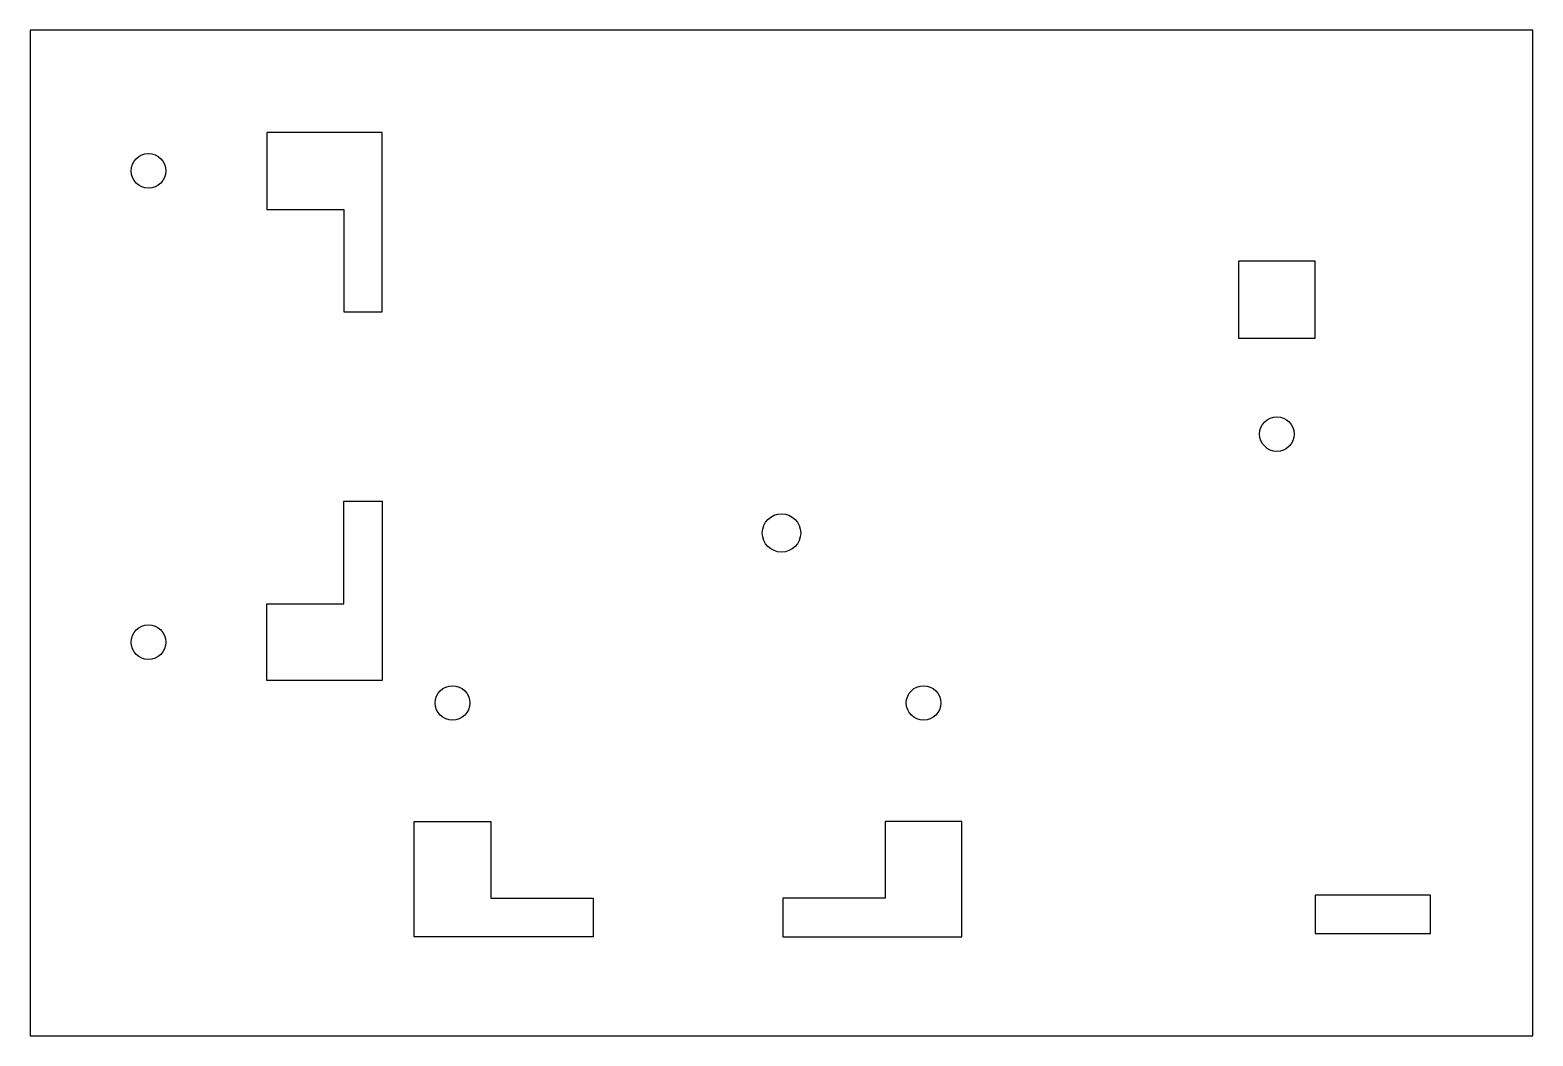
# Model space of a CAD drawing. Header units: millimetres. Extents: x -51 to 66, y 52 to 131.
import ezdxf

# ---------------------------------------------------------------- set-up
doc = ezdxf.new("R2010")
doc.units = ezdxf.units.MM
doc.header["$MEASUREMENT"] = 0
doc.layers.add('BASE PLATES', color=7, linetype='Continuous')
doc.layers.add('DEFAULT', color=7, linetype='Continuous')

msp = doc.modelspace()

# ---------------------------------------------------------------- linework, layer by layer
at = {"layer": 'BASE PLATES'}
for p, q in [((-23.9, 122.55), (-32.9, 122.55)), ((-32.9, 122.55), (-32.9, 116.55)), ((-23.9, 116.55), (-23.9, 122.55)), ((-32.9, 116.55), (-26.9, 116.55)), ((-26.9, 116.55), (-26.9, 108.55)), ((-23.9, 108.55), (-23.9, 116.65)), ((-26.9, 108.55), (-23.9, 108.55)), ((-26.9, 85.75), (-26.9, 93.75)), ((-26.9, 93.75), (-23.9, 93.75)), ((-23.9, 93.75), (-23.9, 85.65)), ((-32.9, 79.75), (-32.9, 85.75)), ((-32.9, 85.75), (-26.9, 85.75)), ((-23.9, 85.75), (-23.9, 79.75)), ((-23.9, 79.75), (-32.9, 79.75)), ((-15.4, 62.75), (-7.4, 62.75)), ((-7.4, 62.75), (-7.4, 59.75)), ((15.4, 62.75), (7.4, 62.75)), ((7.4, 62.75), (7.4, 59.75)), ((58, 63), (49, 63)), ((49, 63), (49, 60)), ((58, 60), (58, 63)), ((49, 60), (57.1, 60)), ((57, 60), (58, 60)), ((-7.4, 59.75), (-15.5, 59.75)), ((7.4, 59.75), (15.5, 59.75))]:
    msp.add_line(p, q, dxfattribs=at)
for points in [[(43, 106.5), (49, 106.5), (49, 112.5), (43, 112.5), (43, 106.5)], [(-15.4, 59.75), (-21.4, 59.75), (-21.4, 68.75), (-15.4, 68.75), (-15.4, 62.75)], [(15.4, 59.75), (21.4, 59.75), (21.4, 68.75), (15.4, 68.75), (15.4, 62.75)]]:
    msp.add_lwpolyline(points, dxfattribs=at)
for centre, radius in [((-42.15, 119.55), 1.35), ((46, 99), 1.35), ((7.3, 91.28), 1.5), ((-42.15, 82.75), 1.35), ((-18.4, 78), 1.35), ((18.4, 78), 1.35)]:
    msp.add_circle(centre, radius, dxfattribs=at)
at = {"layer": 'DEFAULT'}
for p, q in [((-51.4, 130.55), (-51.4, 52)), ((66, 130.55), (-51.4, 130.55)), ((66, 52), (66, 130.55)), ((-51.4, 52), (66, 52))]:
    msp.add_line(p, q, dxfattribs=at)

doc.saveas('drawing.dxf')
